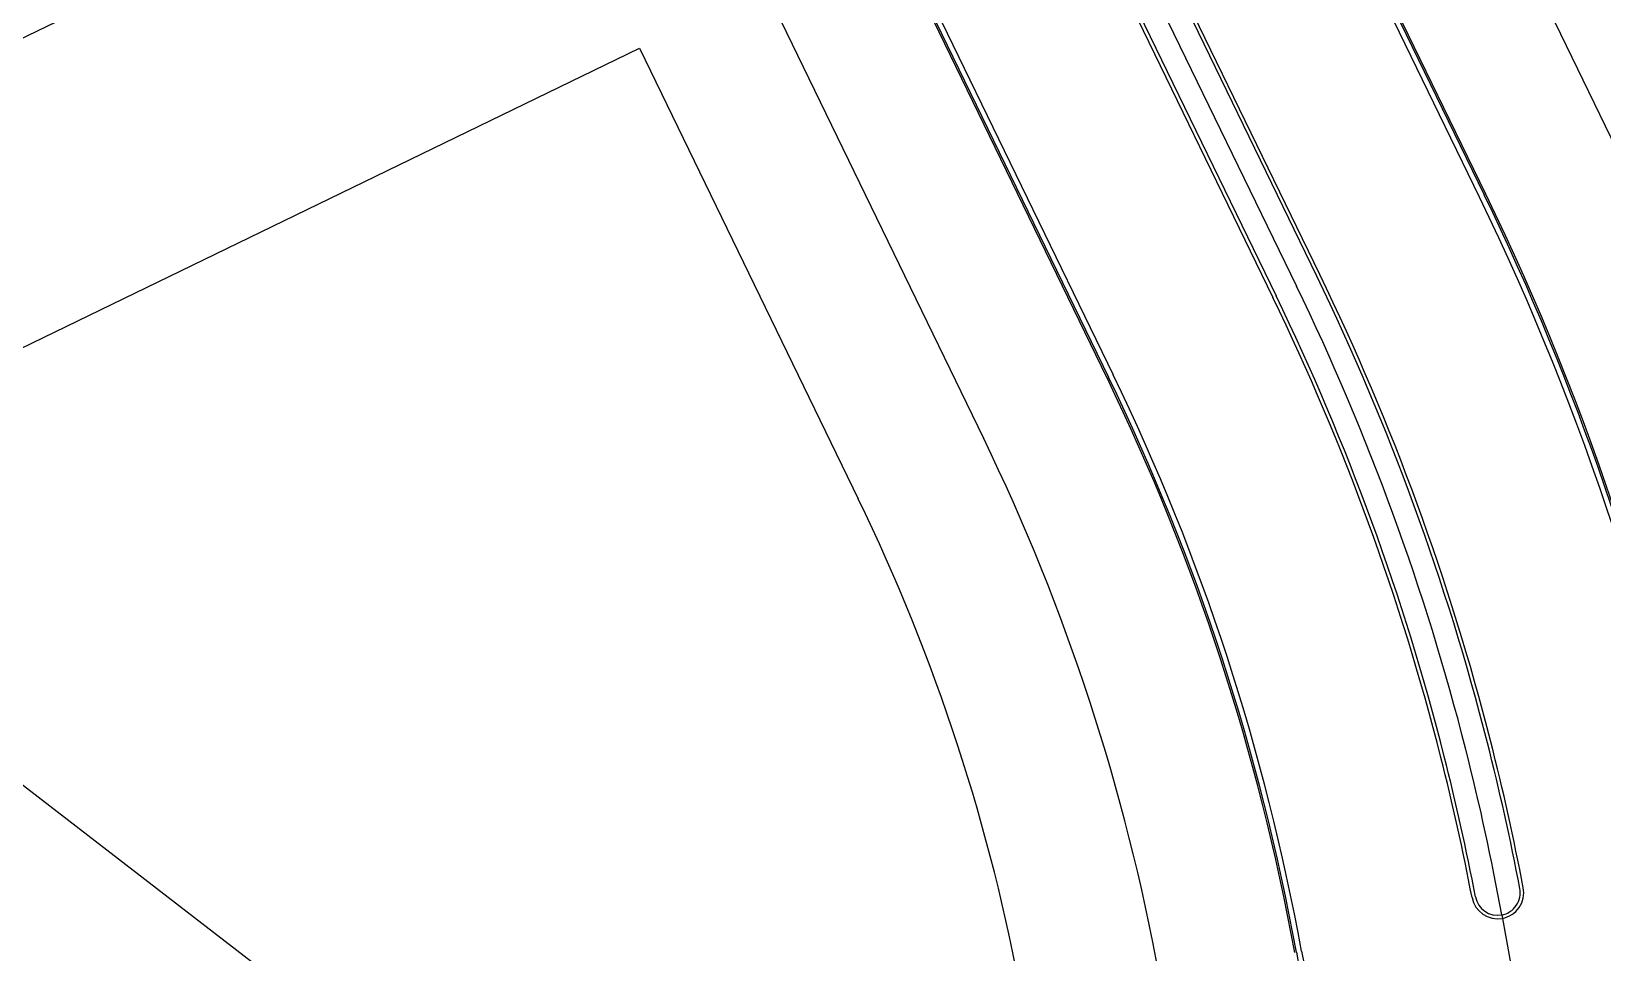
# Model space of a CAD drawing. Extents: x 5056 to 8489, y 7656 to 10510.
# Drawn here: x 6961.8 to 7187.6, y 9708.7 to 9841.1 of the extents above; entities that cross this region are included whole.
import ezdxf

# ---------------------------------------------------------------- set-up
doc = ezdxf.new("R2010")
doc.units = 0
for name, color, linetype in [('Ex Easements', 7, 'Continuous'), ('Ex Parcels', 7, 'Continuous'), ('Ex Roads', 7, 'Continuous')]:
    doc.layers.add(name, color=color, linetype=linetype)

msp = doc.modelspace()

# ---------------------------------------------------------------- linework, layer by layer
at = {"layer": 'Ex Easements'}
msp.add_line((7050.41, 9881.88), (7098.58, 9782.67), dxfattribs=at)
for points in [[(7113.41, 9981.07), (7260.9, 9677.28)], [(6914.44, 9768.37), (6996.76, 9704.84), (7207.75, 9538.17), (7280.2, 9476.6), (7505.36, 9286.42), (8121.13, 8853.6)]]:
    msp.add_lwpolyline(points, dxfattribs=at)
msp.add_arc((6828.7, 9651.65), 300, 10.2851, 25.8964, dxfattribs=at)
at = {"layer": 'Ex Parcels'}
for p, q in [((6993.62, 10182.02), (7170.54, 9817.61)), ((6586.36, 9658.5), (7040.66, 9879.06)), ((7080.75, 9865.17), (7116.57, 9791.41)), ((6617.32, 9629.07), (7049.14, 9838.71)), ((7049.14, 9838.71), (7080.58, 9773.94)), ((7143.56, 9708.78), (7185.1, 9479.87))]:
    msp.add_line(p, q, dxfattribs=at)
for radius, start in [(380, 12.1962), (320, 10.2851), (280, 10.2851)]:
    msp.add_arc((6828.7, 9651.65), radius, start, 25.8964, dxfattribs=at)
at = {"layer": 'Ex Roads'}
for p, q in [((7081.54, 9932.25), (7143.56, 9804.51)), ((7169.87, 9817.28), (7133.81, 9891.56)), ((7170.77, 9817.72), (7134.71, 9892)), ((7078.78, 9868.66), (7116.34, 9791.3)), ((7079.68, 9869.1), (7117.24, 9791.73)), ((7173.06, 9714.14), (7173.06, 9714.14)), ((7173.08, 9714.14), (7214.61, 9485.23)), ((7144.3, 9708.92), (7164.75, 9609.07))]:
    msp.add_line(p, q, dxfattribs=at)
for points in [[(7146.48, 9805.93), (7101.17, 9899.26)], [(7146.93, 9806.15), (7101.62, 9899.48)], [(7094.87, 9896.2), (7140.18, 9802.87)], [(7095.32, 9896.42), (7140.63, 9803.09)]]:
    msp.add_lwpolyline(points, dxfattribs=at)
for centre, radius, start, end in [((6828.7, 9651.65), 379.25, 10.2857, 25.8964), ((6828.7, 9651.65), 380.25, 10.2857, 25.8964), ((6828.7, 9651.65), 353.25, 14.2955, 25.8964), ((6828.7, 9651.65), 353.75, 14.3, 25.8964), ((6828.7, 9651.65), 350, 14.2661, 25.8964), ((6828.7, 9651.65), 346.25, 14.2314, 25.8964), ((6828.7, 9651.65), 346.75, 14.2361, 25.8964), ((6828.7, 9651.65), 319.75, 10.2857, 25.8964), ((6828.7, 9651.65), 320.75, 10.2857, 25.8964), ((6828.7, 9651.65), 350, 10.2857, 14.2661), ((6828.7, 9651.65), 353.25, 10.8178, 14.2955), ((6828.7, 9651.65), 353.75, 10.8178, 14.3), ((6828.7, 9651.65), 346.25, 10.8178, 14.2314), ((6828.7, 9651.65), 346.75, 10.8178, 14.2361), ((7172.48, 9717.34), 3.25, 280.2857, 10.8178), ((7172.48, 9717.34), 3.75, 280.2857, 10.8178), ((7172.48, 9717.34), 3.75, 190.8178, 280.2857), ((7172.48, 9717.34), 3.25, 190.8178, 280.2857)]:
    msp.add_arc(centre, radius, start, end, dxfattribs=at)

doc.saveas('drawing.dxf')
